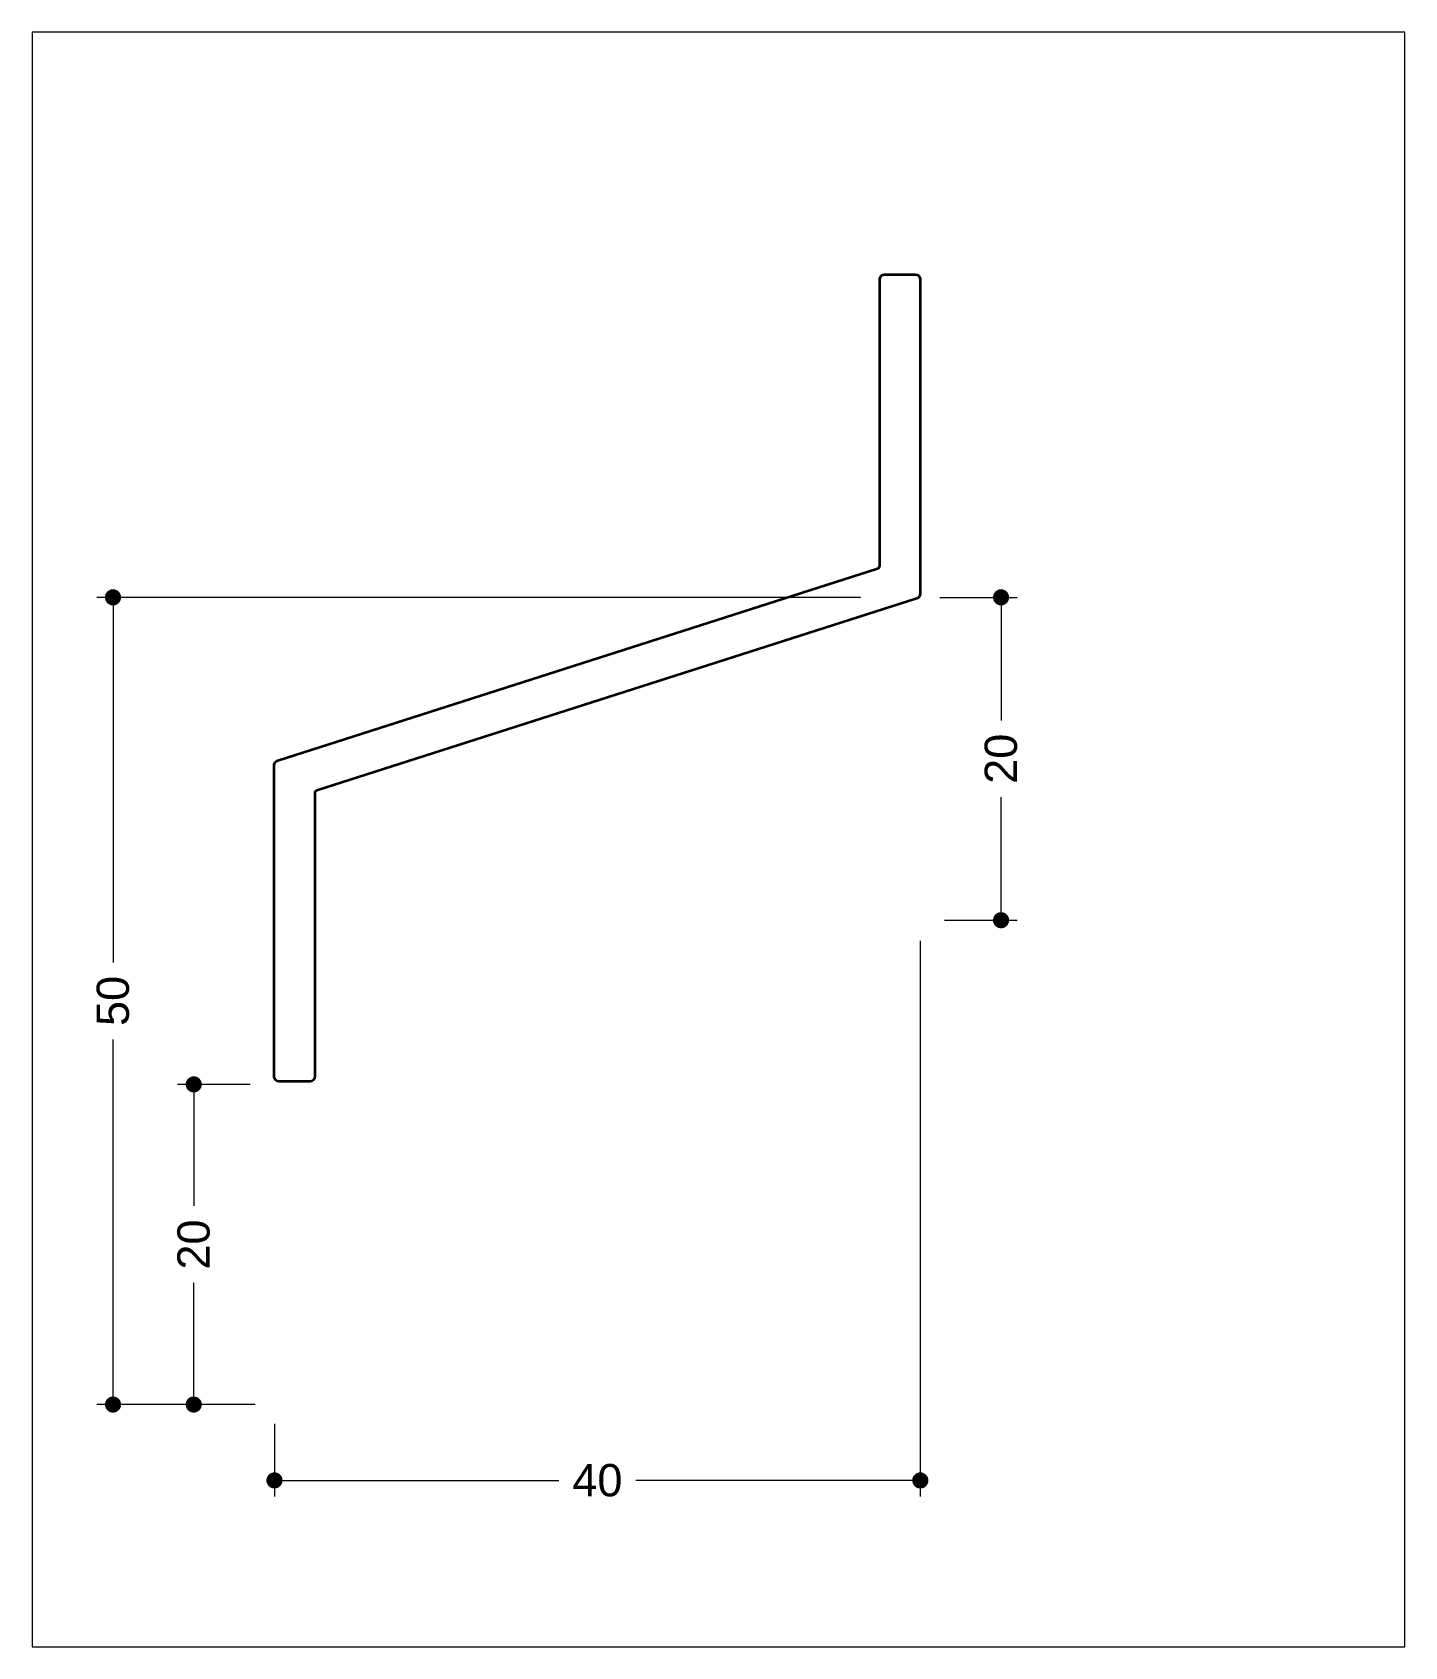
# Paper-space layout 'PRO-85x100' of a CAD drawing. Header units: millimetres. Extents: x 0 to 85, y 0 to 100.
# The model-space entities are those that its viewports show. They can reach past a viewport. Long polylines and large blocks are cut down to what shows.
import ezdxf

# ---------------------------------------------------------------- set-up
doc = ezdxf.new("R2010")
doc.units = ezdxf.units.MM
doc.header["$PDMODE"] = 3
doc.header["$PDSIZE"] = 1
for name, color, linetype, lineweight in [('AM_0', 7, 'Continuous', 35), ('AM_5', 3, 'Continuous', 13), ('X_COMP_CONT_ALU', 50, 'Continuous', 35)]:
    doc.layers.add(name, color=color, linetype=linetype, lineweight=lineweight)
doc.layers.add('AM_VIEWS', color=1, linetype='Continuous', lineweight=13, plot=False)
doc.styles.add('X_DOCU', font='swissl.ttf')
doc.dimstyles.new('X_DOCU$0', dxfattribs={"dimtxt": 2, "dimasz": 1, "dimexe": 1, "dimexo": 1.5, "dimgap": 1, "dimtad": 0, "dimtoh": 1, "dimdsep": 46, "dimtxsty": 'X_DOCU', "dimblk": 'DOT', "dimcen": 0, "dimclrd": 256, "dimclre": 256, "dimclrt": 30, "dimadec": 1, "dimazin": 2, "dimtp": 0.1, "dimtm": 0.1, "dimtfac": 0.7, "dimtmove": 0, "dimatfit": 1, "dimfxl": 1, "dimlwd": -1, "dimlwe": -1, "dimarcsym": 1})

# ---------------------------------------------------------------- blocks, each defined once
blk = doc.blocks.new('_Dot')
at = {"color": 0, "linetype": 'ByBlock', "lineweight": -2}
blk.add_line((-0.5, 0), (-1, 0), dxfattribs=at)
at = {"color": 0, "linetype": 'ByBlock', "const_width": 0.5}
blk.add_lwpolyline([(-0.25, 0, 1), (0.25, 0, 1)], format="xyb", close=True, dxfattribs=at)
blk = doc.blocks.new('*D9')
at = {"layer": 'AM_5', "transparency": 16777216}
for p, q in [((13.5, 34.83), (9, 34.83)), ((10, 33.83), (10, 27.3)), ((10, 16), (10, 22.53)), ((13.8, 15), (9, 15))]:
    blk.add_line(p, q, dxfattribs=at)
at = {"layer": 'Defpoints', "color": 0, "transparency": 16777216}
for p in [(10, 34.83), (15, 34.83), (15.3, 15)]:
    blk.add_point(p, dxfattribs=at)
at = {"layer": 'AM_5', "transparency": 16777216}
for p, rotation in [((10, 34.83), 90), ((10, 15), 270)]:
    blk.add_blockref('_Dot', p, dxfattribs=dict(at, rotation=rotation))
at = {"layer": 'AM_5', "color": 30, "transparency": 16777216, "insert": (10, 24.91), "char_height": 2, "attachment_point": 5, "rotation": 90, "style": 'X_DOCU'}
blk.add_mtext('20', dxfattribs=at)
blk = doc.blocks.new('*D10')
at = {"layer": 'AM_5', "transparency": 16777216}
for p, q in [((51.3, 65), (4, 65)), ((5, 64), (5, 42.38)), ((5, 16), (5, 37.62)), ((13.8, 15), (4, 15))]:
    blk.add_line(p, q, dxfattribs=at)
at = {"layer": 'Defpoints', "color": 0, "transparency": 16777216}
for p in [(5, 65), (52.8, 65), (15.3, 15)]:
    blk.add_point(p, dxfattribs=at)
at = {"layer": 'AM_5', "transparency": 16777216}
for p, rotation in [((5, 65), 90), ((5, 15), 270)]:
    blk.add_blockref('_Dot', p, dxfattribs=dict(at, rotation=rotation))
at = {"layer": 'AM_5', "color": 30, "transparency": 16777216, "insert": (5, 40), "char_height": 2, "attachment_point": 5, "rotation": 90, "style": 'X_DOCU'}
blk.add_mtext('50', dxfattribs=at)
blk = doc.blocks.new('*D11')
at = {"layer": 'AM_5', "transparency": 16777216}
for p, q in [((55, 43.72), (55, 9.3)), ((15, 13.8), (15, 9.3)), ((16, 10.3), (32.62, 10.3)), ((54, 10.3), (37.38, 10.3))]:
    blk.add_line(p, q, dxfattribs=at)
at = {"layer": 'Defpoints', "color": 0, "transparency": 16777216}
for p in [(55, 45.22), (15, 15.3), (55, 10.3)]:
    blk.add_point(p, dxfattribs=at)
at = {"layer": 'AM_5', "transparency": 16777216, "rotation": 180}
blk.add_blockref('_Dot', (15, 10.3), dxfattribs=at)
at = {"layer": 'AM_5', "transparency": 16777216}
blk.add_blockref('_Dot', (55, 10.3), dxfattribs=at)
at = {"layer": 'AM_5', "color": 30, "transparency": 16777216, "insert": (35, 10.3), "char_height": 2, "attachment_point": 5, "style": 'X_DOCU'}
blk.add_mtext('40', dxfattribs=at)
blk = doc.blocks.new('*D12')
at = {"layer": 'AM_5', "transparency": 16777216}
for p, q in [((56.2, 65), (61, 65)), ((60, 64), (60, 57.38)), ((60, 46), (60, 52.62)), ((56.5, 45), (61, 45))]:
    blk.add_line(p, q, dxfattribs=at)
at = {"layer": 'Defpoints', "color": 0, "transparency": 16777216}
for p in [(54.7, 65), (55, 45), (60, 45)]:
    blk.add_point(p, dxfattribs=at)
at = {"layer": 'AM_5', "transparency": 16777216}
for p, rotation in [((60, 65), 90), ((60, 45), 270)]:
    blk.add_blockref('_Dot', p, dxfattribs=dict(at, rotation=rotation))
at = {"layer": 'AM_5', "color": 30, "transparency": 16777216, "insert": (60, 55), "char_height": 2, "attachment_point": 5, "rotation": 90, "style": 'X_DOCU'}
blk.add_mtext('20', dxfattribs=at)
blk = doc.blocks.new('126762-ICC')
at = {"layer": 'X_COMP_CONT_ALU'}
blk.add_lwpolyline([(-39.79, -10.11), (-2.64, 1.78, 0.32615), (-2.5, 1.97), (-2.5, 19.7, -0.41421), (-2.2, 20), (-0.3, 20, -0.41421), (0, 19.7), (0, 0.22, -0.32615), (-0.21, -0.07), (-37.36, -11.96, 0.32615), (-37.5, -12.15), (-37.5, -29.7, -0.41421), (-37.8, -30), (-39.7, -30, -0.41421), (-40, -29.7), (-40, -10.39, -0.32615), (-39.79, -10.11)], format="xyb", close=True, dxfattribs=at)

msp = doc.modelspace()

# ---------------------------------------------------------------- block references
at = {"layer": 'AM_0'}
msp.add_blockref('126762-ICC', (55, 65), dxfattribs=at)

psp = doc.layouts.new('PRO-85x100')

# ---------------------------------------------------------------- dimensions: what is measured, and where the dimension line sits
at = {"layer": 'AM_5'}
for base, p1, p2, angle, override, picture, middle in [((5, 65), (15.3, 15), (52.8, 65), 90, {"dimasz": 1}, '*D10', (5, 40)), ((60, 45), (54.7, 65), (55, 45), 90, {"dimasz": 1}, '*D12', (60, 55)), ((55, 10.3), (15, 15.3), (55, 45.219), 0, {"dimasz": 1}, '*D11', (35, 10.3)), ((10, 34.825), (15.3, 15), (15, 34.825), 90, {"dimasz": 1, "dimdec": 0, "dimpost": ''}, '*D9', (10, 24.913))]:
    dim = psp.add_linear_dim(base=base, p1=p1, p2=p2, angle=angle, dimstyle='X_DOCU$0', override=override, dxfattribs=at)
    dim.commit()
    dim.dimension.update_dxf_attribs({"geometry": picture, "text_midpoint": middle})

# ---------------------------------------------------------------- viewports
at = {"layer": 'AM_VIEWS', "view_target_point": (176.928, 175.445)}
psp.add_viewport(center=(42.5, 50), size=(85, 100), view_center_point=(-134.419, -125.445), view_height=100, dxfattribs=at)

doc.saveas('drawing.dxf')
